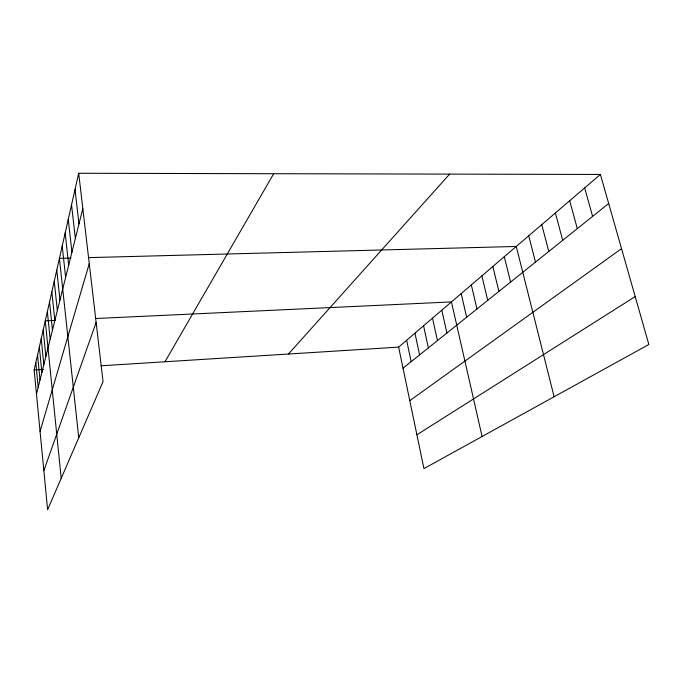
<?xml version="1.0" encoding="UTF-8"?>
<svg xmlns="http://www.w3.org/2000/svg" width="683" height="683" viewBox="0 0 683 683"><rect width="100%" height="100%" fill="white"/><g stroke="black" fill="none" stroke-linecap="round" stroke-linejoin="round"><path stroke-width="1.02" d="M78.699 173.269L103.048 381.643L47.614 509.731L34.15 369.973L78.699 173.269L600.4 174.455L648.85 344.48L423.938 468.598L398.633 347.118L600.4 174.455M36.472 394.1L82.822 208.546M40.066 431.383L89.26 263.629M43.857 470.689L96.124 322.444M164.979 361.768L273.695 173.713M288.448 354.025L449.636 174.114M403.013 368.18L608.681 203.517M409.783 400.656L621.547 248.672M416.895 434.789L635.199 296.576M34.15 369.973L43.405 369.392M101.007 365.781L398.633 347.118M55.511 320.395L45.266 320.873L61.205 478.322M96.03 318.5L451.446 301.92L482.078 436.505M70.947 258.08L59.421 258.379L78.741 437.812M88.764 257.619L516.246 246.469L554.118 396.755M584.674 187.919L592.605 216.391M569.69 200.742L577.297 228.643M555.399 212.968L562.707 240.331M541.756 224.639L548.782 251.472M528.719 235.797L535.481 262.127M504.302 256.697L510.577 282.062M492.853 266.49L498.906 291.402M481.874 275.889L487.722 300.366M471.321 284.913L476.973 308.964M461.196 293.579L466.66 317.228M441.79 310.184L446.913 333.031M432.501 318.133L437.462 340.604M423.562 325.782L428.369 347.886M414.948 333.159L419.601 354.895M406.641 340.262L411.157 361.657M75.019 189.532L78.972 223.939M71.544 204.866L75.352 238.452M68.257 219.354L71.928 252.155M65.158 233.065L68.693 265.106M62.213 246.059L65.628 277.375M56.766 270.092L59.959 300.068M54.247 281.234L57.338 310.577M51.84 291.846L54.836 320.583M49.552 301.971L52.454 330.12M47.358 311.636L50.183 339.22M43.208 329.966L45.872 356.483M41.236 338.666L43.823 364.662M39.358 346.99L41.868 372.5M37.548 354.972L39.998 380.004M35.815 362.622L38.197 387.193"/></g></svg>
